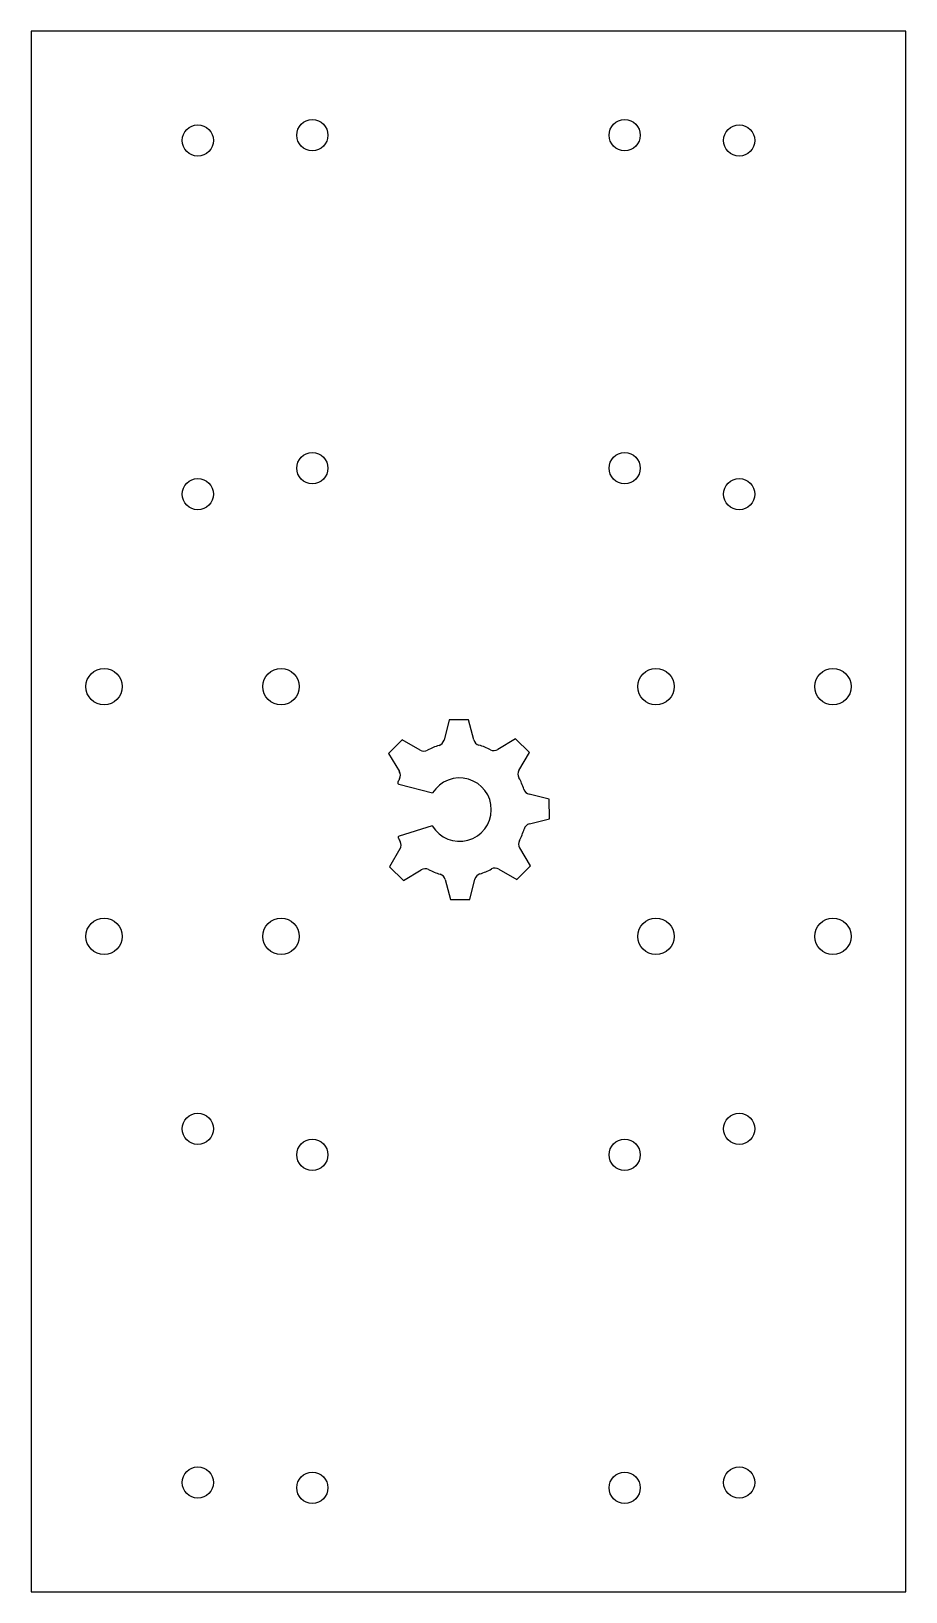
# Model space of a CAD drawing. Header units: millimetres. Extents: x 0 to 84, y 0 to 150.
import ezdxf

# ---------------------------------------------------------------- set-up
doc = ezdxf.new("R2010")
doc.units = ezdxf.units.MM

msp = doc.modelspace()

# ---------------------------------------------------------------- linework, layer by layer
at = {"color": 7, "linetype": 'Continuous', "lineweight": 25}
for p, q in [((84, 150), (0, 150)), ((0, 150), (0, 0)), ((84, 0), (84, 150)), ((40.13, 83.8), (39.65, 81.87)), ((42, 83.82), (40.13, 83.8)), ((42.51, 81.89), (42, 83.82)), ((35.64, 81.9), (34.32, 80.56)), ((37.36, 80.89), (35.64, 81.9)), ((46.52, 81.99), (44.81, 80.96)), ((47.86, 80.68), (46.52, 81.99)), ((34.32, 80.56), (35.36, 78.86)), ((46.85, 78.95), (47.86, 80.68)), ((35.31, 77.63), (38.54, 76.79)), ((49.76, 76.19), (47.82, 76.66)), ((49.78, 74.31), (49.76, 76.19)), ((38.52, 73.61), (35.34, 72.62)), ((47.85, 73.8), (49.78, 74.31)), ((35.42, 71.4), (34.41, 69.68)), ((47.95, 69.79), (46.92, 71.5)), ((34.41, 69.68), (35.75, 68.37)), ((35.75, 68.37), (37.46, 69.4)), ((44.91, 69.46), (46.63, 68.46)), ((46.63, 68.46), (47.95, 69.79)), ((39.76, 68.46), (40.27, 66.54)), ((42.14, 66.55), (42.62, 68.49)), ((40.27, 66.54), (42.14, 66.55)), ((0, 0), (84, 0))]:
    msp.add_line(p, q, dxfattribs=at)
for centre, radius in [((27, 140), 1.5), ((57, 140), 1.5), ((68, 139.5), 1.5), ((16, 139.5), 1.5), ((27, 108), 1.5), ((57, 108), 1.5), ((16, 105.5), 1.5), ((68, 105.5), 1.5), ((7, 87), 1.75), ((24, 87), 1.75), ((60, 87), 1.75), ((77, 87), 1.75), ((7, 63), 1.75), ((24, 63), 1.75), ((60, 63), 1.75), ((77, 63), 1.75), ((16, 44.5), 1.5), ((68, 44.5), 1.5), ((27, 42), 1.5), ((57, 42), 1.5), ((68, 10.5), 1.5), ((16, 10.5), 1.5), ((27, 10), 1.5), ((57, 10), 1.5)]:
    msp.add_circle(centre, radius, dxfattribs=at)
for centre, radius, start, end in [((41.14, 75.18), 6.48, 107.6677, 118.2959), ((38.95, 82.04), 0.72, 287.6677, 346.1622), ((43.2, 82.07), 0.72, 194.8013, 253.2959), ((41.14, 75.18), 6.48, 62.6677, 73.2959), ((37.72, 81.52), 0.72, 239.8013, 298.2959), ((44.44, 81.57), 0.72, 242.6677, 301.1622), ((41.14, 75.18), 6.48, 152.6677, 155.9768), ((34.74, 78.48), 0.72, 332.6677, 31.1622), ((41.14, 75.18), 3.05, 210.9939, 148.192), ((47.47, 78.59), 0.72, 149.8013, 208.2959), ((41.14, 75.18), 6.48, 17.6677, 28.2959), ((35.34, 77.76), 0.135, 155.9768, 255.3843), ((48, 77.36), 0.72, 197.6677, 256.1622), ((48.03, 73.11), 0.72, 104.8013, 163.2959), ((35.38, 72.5), 0.135, 107.1677, 204.9975), ((41.14, 75.18), 6.48, 204.9975, 208.2959), ((34.8, 71.76), 0.72, 329.8013, 28.2959), ((47.53, 71.87), 0.72, 152.6677, 211.1622), ((41.14, 75.18), 6.48, 332.6677, 343.2959), ((37.83, 68.78), 0.72, 62.6677, 121.1622), ((41.14, 75.18), 6.48, 242.6677, 253.2959), ((43.32, 68.32), 0.72, 107.6677, 166.1622), ((41.14, 75.18), 6.48, 287.6677, 298.2959), ((44.55, 68.84), 0.72, 59.8013, 118.2959), ((39.07, 68.28), 0.72, 14.8013, 73.2959)]:
    msp.add_arc(centre, radius, start, end, dxfattribs=at)

doc.saveas('drawing.dxf')
